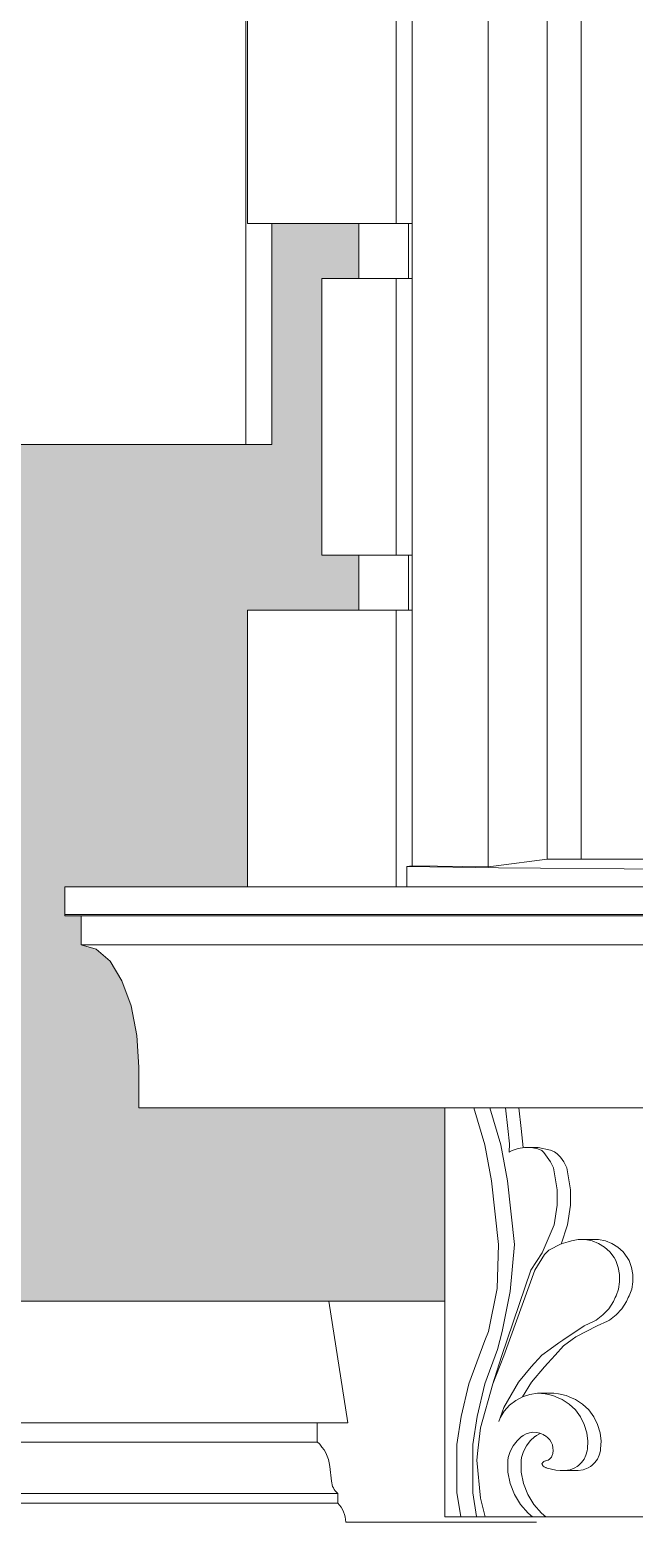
# Model space of a CAD drawing. Header units: millimetres. Extents: x 1177761 to 1329492, y 746793 to 827002.
# Drawn here: x 1192835 to 1193382, y 815000 to 816350 of the extents above; entities that cross this region are included whole.
import ezdxf

# ---------------------------------------------------------------- set-up
doc = ezdxf.new("R2010")
doc.units = ezdxf.units.MM
doc.layers.add('wall', color=5, linetype='Continuous', lineweight=30)

msp = doc.modelspace()

# ---------------------------------------------------------------- hatches: boundary and pattern name
at = {"layer": 'wall', "lineweight": 20, "ltscale": 2}
h = msp.add_hatch(dxfattribs=at)
h.set_pattern_fill('AR18', color=251, scale=20, style=0)
h.set_pattern_definition([(0, (-270908.16, 1431884.34), (100, 64), [192.5, -7.5]), (0, (-271008.16, 1431891.84), (100, 64), [192.5, -7.5]), (90, (-270908.16, 1431884.34), (-100, 64), [-71.5, 56.5]), (90, (-270915.66, 1431884.34), (-100, 64), [-71.5, 56.5])])
h.paths.add_polyline_path([(1192376.6, 815974.8), (1192363, 815974.8), (1192257.3, 815974.8), (1192159.7, 815974.8), (1192070.6, 815974.8), (1191990.3, 815974.8), (1191576, 815974.8), (1191576, 815874.8), (1191438.5, 815874.8), (1191438.5, 815824.8), (1191476, 815824.8), (1191476, 815574.8), (1191438.5, 815574.8), (1191438.5, 815524.8), (1191576, 815524.8), (1191576, 815239.8), (1191438.7, 815239.8), (1191438.7, 815199.9), (1192376.6, 815199.9)])
edge = h.paths.add_edge_path(flags=16)
edge.add_arc((1194215.6, 818089), 1839, 167.8904, 180, ccw=False)
edge.add_line((1192417.5, 818474.8), (1192309.7, 818474.8))
edge.add_line((1192309.7, 818474.8), (1192204.2, 818474.8))
edge.add_line((1192204.2, 818474.8), (1192106.8, 818474.8))
edge.add_line((1192106.8, 818474.8), (1192017.8, 818474.8))
edge.add_line((1192017.8, 818474.8), (1191937.7, 818474.8))
edge.add_line((1191937.7, 818474.8), (1191866.8, 818474.8))
edge.add_line((1191866.8, 818474.8), (1191805.4, 818474.8))
edge.add_line((1191805.4, 818474.8), (1191753.6, 818474.8))
edge.add_line((1191753.6, 818474.8), (1191711.8, 818474.8))
edge.add_line((1191711.8, 818474.8), (1191703.8, 818474.8))
edge.add_line((1191703.8, 818474.8), (1191326, 818474.8))
edge.add_line((1191326, 818474.8), (1191326, 818424.8))
edge.add_line((1191326, 818424.8), (1191576, 818424.8))
edge.add_line((1191576, 818424.8), (1191576, 818274.8))
edge.add_line((1191576, 818274.8), (1191438.5, 818274.8))
edge.add_line((1191438.5, 818274.8), (1191438.5, 818224.8))
edge.add_line((1191438.5, 818224.8), (1191476, 818224.8))
edge.add_line((1191476, 818224.8), (1191476, 817974.8))
edge.add_line((1191476, 817974.8), (1191438.5, 817974.8))
edge.add_line((1191438.5, 817974.8), (1191438.5, 817924.8))
edge.add_line((1191438.5, 817924.8), (1191576, 817924.8))
edge.add_line((1191576, 817924.8), (1191576, 817674.8))
edge.add_line((1191576, 817674.8), (1191438.5, 817674.8))
edge.add_line((1191438.5, 817674.8), (1191438.5, 817624.8))
edge.add_line((1191438.5, 817624.8), (1191476, 817624.8))
edge.add_line((1191476, 817624.8), (1191476, 817374.8))
edge.add_line((1191476, 817374.8), (1191438.5, 817374.8))
edge.add_line((1191438.5, 817374.8), (1191438.5, 817324.8))
edge.add_line((1191438.5, 817324.8), (1191576, 817324.8))
edge.add_line((1191576, 817324.8), (1191576, 817074.8))
edge.add_line((1191576, 817074.8), (1191438.5, 817074.8))
edge.add_line((1191438.5, 817074.8), (1191438.5, 817024.8))
edge.add_line((1191438.5, 817024.8), (1191476, 817024.8))
edge.add_line((1191476, 817024.8), (1191476, 816774.8))
edge.add_line((1191476, 816774.8), (1191438.5, 816774.8))
edge.add_line((1191438.5, 816774.8), (1191438.5, 816724.8))
edge.add_line((1191438.5, 816724.8), (1191576, 816724.8))
edge.add_line((1191576, 816724.8), (1191576, 816474.8))
edge.add_line((1191576, 816474.8), (1191438.5, 816474.8))
edge.add_line((1191438.5, 816474.8), (1191438.5, 816424.8))
edge.add_line((1191438.5, 816424.8), (1191476, 816424.8))
edge.add_line((1191476, 816424.8), (1191476, 816374.8))
edge.add_line((1191476, 816374.8), (1191990.3, 816374.8))
edge.add_line((1191990.3, 816374.8), (1192070.6, 816374.8))
edge.add_line((1192070.6, 816374.8), (1192159.7, 816374.8))
edge.add_line((1192159.7, 816374.8), (1192257.3, 816374.8))
edge.add_line((1192257.3, 816374.8), (1192363, 816374.8))
edge.add_line((1192363, 816374.8), (1192376.6, 816374.8))
edge.add_line((1192376.6, 816374.8), (1192376.6, 818089))
h.paths.add_polyline_path([(1196956.2, 815824.8), (1196993.7, 815824.8), (1196993.7, 815874.8), (1196856.2, 815874.8), (1196856.2, 815974.8), (1196530.1, 815974.8), (1196461.4, 815974.8), (1196383.4, 815974.8), (1196296.5, 815974.8), (1196201, 815974.8), (1196097.4, 815974.8), (1196054.6, 815974.8), (1196054.6, 815199.9), (1196500.1, 815199.9), (1196488, 815275.9), (1196489.6, 815275.9), (1196856.2, 815446.2), (1196856.2, 815524.8), (1196993.7, 815524.8), (1196993.7, 815574.8), (1196956.2, 815574.8)])
h.paths.add_polyline_path([(1196054.6, 815974.8), (1195986.1, 815974.8), (1195867.4, 815974.8), (1195742, 815974.8), (1195610.4, 815974.8), (1195473, 815974.8), (1195401.7, 815974.8), (1195378.2, 815974.8), (1195378.2, 816174.8), (1195299.4, 816174.8), (1195299.4, 816124.8), (1195333, 816124.8), (1195333, 815874.8), (1195299.4, 815874.8), (1195299.4, 815824.8), (1195400.1, 815824.8), (1195400.1, 815574.8), (1195420.4, 815574.8), (1195469.2, 815574.8), (1195517.5, 815574.8), (1195565.4, 815574.8), (1195565.4, 815548.5), (1195550.5, 815548.5), (1195550.5, 815522.2), (1195536.9, 815518.4), (1195524.3, 815507.4), (1195513.5, 815489.8), (1195505.2, 815466.9), (1195500, 815440.3), (1195498.2, 815411.7), (1195498.2, 815374.8), (1195221.7, 815374.8), (1195221.7, 815199.9), (1196054.6, 815199.9)])
h.paths.add_polyline_path([(1193032.2, 815824.8), (1193132.9, 815824.8), (1193132.9, 815874.8), (1193099.4, 815874.8), (1193099.4, 816124.8), (1193132.9, 816124.8), (1193132.9, 816174.8), (1193054.2, 816174.8), (1193054.2, 815974.8), (1193030.7, 815974.8), (1192995.7, 815974.8), (1192856.9, 815974.8), (1192723.7, 815974.8), (1192596.6, 815974.8), (1192476.2, 815974.8), (1192376.6, 815974.8), (1192376.6, 815799.8), (1192379, 815799.8), (1192379, 815574.8), (1192376.6, 815574.8), (1192376.6, 815199.9), (1193210.6, 815199.9), (1193210.6, 815374.8), (1192933.9, 815374.8), (1192933.9, 815411.7), (1192932.1, 815440.3), (1192926.9, 815466.9), (1192918.6, 815489.8), (1192907.8, 815507.4), (1192895.2, 815518.4), (1192881.7, 815522.2), (1192881.7, 815522.2), (1192881.7, 815548.5), (1192866.8, 815548.5), (1192866.8, 815574.8), (1192914.6, 815574.8), (1192963, 815574.8), (1193011.8, 815574.8), (1193032.2, 815574.8)])
h.paths.add_polyline_path([(1191666.2, 815974.8), (1192314.3, 815974.8)], flags=16)
h.paths.add_polyline_path([(1191680.3, 818182.3), (1192334, 818182.3), (1192334, 818433.3), (1191680.3, 818433.3)], flags=0)
h.paths.add_polyline_path([(1191665.9, 816615.4), (1192333.4, 816615.4), (1192333.4, 816862.7), (1191665.9, 816862.7)], flags=0)
h.paths.add_polyline_path([(1191476.4, 816374.8), (1193032.2, 816374.8), (1193032.2, 816424.8), (1193132.9, 816424.8), (1193132.9, 816474.8), (1193099.4, 816474.8), (1193099.4, 816724.8), (1193132.9, 816724.8), (1193132.9, 816774.8), (1193032.2, 816774.8), (1193032.2, 817024.8), (1193132.9, 817024.8), (1193132.9, 817074.8), (1193099.4, 817074.8), (1193099.4, 817324.8), (1193132.9, 817324.8), (1193132.9, 817374.8), (1193032.2, 817374.8), (1193032.2, 817624.8), (1193132.9, 817624.8), (1193132.9, 817674.8), (1193099.4, 817674.8), (1193099.4, 817924.8), (1193132.9, 817924.8), (1193132.9, 817974.8), (1193032.2, 817974.8), (1193032.2, 818224.8), (1193132.9, 818224.8), (1193132.9, 818274.8), (1193099.4, 818274.8), (1193099.4, 818424.8), (1193166.6, 818424.8), (1193180.9, 818424.8), (1193180.9, 818449.8), (1193263.3, 818449.8), (1193429.9, 818449.8), (1193600.4, 818449.8), (1193774.1, 818449.8), (1193950, 818449.8), (1194127.3, 818449.8), (1194293, 818449.8), (1194305, 818449.8), (1194482.3, 818449.8), (1194658.3, 818449.8), (1194831.9, 818449.8), (1195002.5, 818449.8), (1195169, 818449.8), (1195251.5, 818449.8), (1195251.5, 818424.8), (1195265.8, 818424.8), (1195333, 818424.8), (1195333, 818274.8), (1195299.4, 818274.8), (1195299.4, 818224.8), (1195400.1, 818224.8), (1195400.1, 817974.8), (1195299.4, 817974.8), (1195299.4, 817924.8), (1195333, 817924.8), (1195333, 817674.8), (1195299.4, 817674.8), (1195299.4, 817624.8), (1195400.1, 817624.8), (1195400.1, 817374.8), (1195299.4, 817374.8), (1195299.4, 817324.8), (1195333, 817324.8), (1195333, 817074.8), (1195299.4, 817074.8), (1195299.4, 817024.8), (1195400.1, 817024.8), (1195400.1, 816774.8), (1195299.4, 816774.8), (1195299.4, 816724.8), (1195333, 816724.8), (1195333, 816474.8), (1195299.4, 816474.8), (1195299.4, 816424.8), (1195400.1, 816424.8), (1195400.1, 816374.8), (1195473, 816374.8), (1195610.4, 816374.8), (1195742, 816374.8), (1195867.4, 816374.8), (1195986.1, 816374.8), (1196097.4, 816374.8), (1196201, 816374.8), (1196296.5, 816374.8), (1196383.4, 816374.8), (1196461.4, 816374.8), (1196530.1, 816374.8), (1196956.2, 816374.8), (1196956.2, 816424.8), (1196993.7, 816424.8), (1196993.7, 816474.8), (1196856.2, 816474.8), (1196856.2, 816724.8), (1196993.7, 816724.8), (1196993.7, 816774.8), (1196956.2, 816774.8), (1196956.2, 817024.8), (1196993.7, 817024.8), (1196993.7, 817074.8), (1196856.2, 817074.8), (1196856.2, 817324.8), (1196993.7, 817324.8), (1196993.7, 817374.8), (1196956.2, 817374.8), (1196956.2, 817624.8), (1196993.7, 817624.8), (1196993.7, 817674.8), (1196856.2, 817674.8), (1196856.2, 817924.8), (1196993.7, 817924.8), (1196993.7, 817974.8), (1196956.2, 817974.8), (1196956.2, 818224.8), (1196993.7, 818224.8), (1196993.7, 818274.8), (1196856.2, 818274.8), (1196856.2, 818424.8), (1197106.2, 818424.8), (1197106.2, 818474.8), (1195146.6, 818474.8), (1194992.8, 818474.8), (1194835.8, 818474.8), (1194676.3, 818474.8), (1194515, 818474.8), (1194352.4, 818474.8), (1194189.3, 818474.8), (1194026.4, 818474.8), (1193864.2, 818474.8), (1193703.4, 818474.8), (1193544.6, 818474.8), (1193388.6, 818474.8), (1193235.9, 818474.8), (1193087.2, 818474.8), (1192943, 818474.8), (1192803.9, 818474.8), (1192670.5, 818474.8), (1192543.3, 818474.8), (1192422.9, 818474.8), (1192309.7, 818474.8), (1192204.2, 818474.8), (1192106.8, 818474.8), (1192017.8, 818474.8), (1191937.7, 818474.8), (1191866.8, 818474.8), (1191805.4, 818474.8), (1191753.6, 818474.8), (1191711.8, 818474.8), (1191703.8, 818474.8), (1191326, 818474.8), (1191326, 818424.8), (1191576, 818424.8), (1191576, 818274.8), (1191438.5, 818274.8), (1191438.5, 818224.8), (1191476, 818224.8), (1191476, 817974.8), (1191438.5, 817974.8), (1191438.5, 817924.8), (1191576, 817924.8), (1191576, 817674.8), (1191438.5, 817674.8), (1191438.5, 817624.8), (1191476, 817624.8), (1191476, 817374.8), (1191438.5, 817374.8), (1191438.5, 817324.8), (1191576, 817324.8), (1191576, 817074.8), (1191438.5, 817074.8), (1191438.5, 817024.8), (1191476, 817024.8), (1191476, 816774.8), (1191438.5, 816774.8), (1191438.5, 816724.8), (1191576, 816724.8), (1191576, 816474.8), (1191438.5, 816474.8), (1191438.5, 816424.8), (1191476, 816424.8), (1191476, 816174.8)])

# ---------------------------------------------------------------- linework, layer by layer
at = {"layer": 'wall', "color": 250, "lineweight": 20, "ltscale": 50}
for p, q in [((1193180.9, 815593.6), (1193180.9, 818449.8)), ((1193249.6, 818374.8), (1193249.6, 815592.7)), ((1193303.2, 815599.8), (1193303.2, 818374.8)), ((1193333.8, 815599.8), (1193333.8, 818349.8)), ((1193032.2, 816174.8), (1193032.2, 816424.8)), ((1193166.6, 816174.8), (1193166.6, 816424.8)), ((1193030.7, 815974.8), (1193030.7, 816374.8)), ((1193032.2, 816174.8), (1193166.6, 816174.8)), ((1193054.2, 815974.8), (1193054.2, 816174.8)), ((1193132.9, 816174.8), (1193177.7, 816174.8)), ((1193132.9, 816124.8), (1193132.9, 816174.8)), ((1193166.6, 816174.8), (1193177.7, 816174.8)), ((1193177.7, 816174.8), (1193180.9, 816174.8)), ((1193177.7, 816124.8), (1193177.7, 816174.8)), ((1193099.4, 816124.8), (1193166.6, 816124.8)), ((1193099.4, 815874.8), (1193099.4, 816124.8)), ((1193166.6, 816124.8), (1193180.9, 816124.8)), ((1193166.6, 815874.8), (1193166.6, 816124.8)), ((1193030.7, 815974.8), (1193054.2, 815974.8)), ((1193099.4, 815874.8), (1193166.6, 815874.8)), ((1193132.9, 815824.8), (1193132.9, 815874.8)), ((1193166.6, 815874.8), (1193180.9, 815874.8)), ((1193177.7, 815824.8), (1193177.7, 815874.8)), ((1193032.2, 815824.8), (1193166.6, 815824.8)), ((1193032.2, 815574.8), (1193032.2, 815824.8)), ((1193166.6, 815824.8), (1193177.7, 815824.8)), ((1193166.6, 815574.8), (1193166.6, 815824.8)), ((1193177.7, 815824.8), (1193180.9, 815824.8)), ((1193176.3, 815593.1), (1193180.9, 815593.6)), ((1193259.1, 815592), (1193176.3, 815593.1)), ((1193176.3, 815574.8), (1193176.3, 815593.1)), ((1193180.9, 815593.6), (1193249.6, 815592.7)), ((1193249.6, 815592.7), (1193257, 815593.7)), ((1193257, 815593.7), (1193303.2, 815599.8)), ((1193426.4, 815590.5), (1193259.1, 815592)), ((1193303.2, 815599.8), (1193333.8, 815599.8)), ((1194139.3, 815599.8), (1193333.8, 815599.8)), ((1192866.8, 815574.8), (1192941.2, 815574.8)), ((1192866.8, 815574.8), (1192866.8, 815548.5)), ((1192914.6, 815574.8), (1192866.8, 815574.8)), ((1192963, 815574.8), (1192914.6, 815574.8)), ((1192941.2, 815574.8), (1193094.5, 815574.8)), ((1193011.8, 815574.8), (1192963, 815574.8)), ((1193061, 815574.8), (1193011.8, 815574.8)), ((1193110.6, 815574.8), (1193061, 815574.8)), ((1193094.5, 815574.8), (1193251.7, 815574.8)), ((1193160.6, 815574.8), (1193110.6, 815574.8)), ((1193211, 815574.8), (1193160.6, 815574.8)), ((1193261.8, 815574.8), (1193211, 815574.8)), ((1193251.7, 815574.8), (1193412.3, 815574.8)), ((1193312.9, 815574.8), (1193261.8, 815574.8)), ((1193364.4, 815574.8), (1193312.9, 815574.8)), ((1193412.3, 815574.8), (1193364.4, 815574.8)), ((1192866.8, 815549.8), (1192941.2, 815549.8)), ((1192941.2, 815549.8), (1193094.5, 815549.8)), ((1193094.5, 815549.8), (1193251.7, 815549.8)), ((1193251.7, 815549.8), (1193412.3, 815549.8)), ((1192914.6, 815548.5), (1192866.8, 815548.5)), ((1192881.7, 815548.5), (1192881.7, 815522.2)), ((1192963, 815548.5), (1192914.6, 815548.5)), ((1193011.8, 815548.5), (1192963, 815548.5)), ((1193061, 815548.5), (1193011.8, 815548.5)), ((1193110.6, 815548.5), (1193061, 815548.5)), ((1193160.6, 815548.5), (1193110.6, 815548.5)), ((1193211, 815548.5), (1193160.6, 815548.5)), ((1193261.8, 815548.5), (1193211, 815548.5)), ((1193312.9, 815548.5), (1193261.8, 815548.5)), ((1193364.4, 815548.5), (1193312.9, 815548.5)), ((1193416.1, 815548.5), (1193364.4, 815548.5)), ((1192881.7, 815522.2), (1192895.2, 815518.4)), ((1192929, 815522.2), (1192881.7, 815522.2)), ((1192881.7, 815522.2), (1192895.2, 815518.4)), ((1195550.5, 815522.2), (1192881.7, 815522.2)), ((1192895.2, 815518.4), (1192907.8, 815507.4)), ((1192895.2, 815518.4), (1192907.8, 815507.4)), ((1192976.8, 815522.2), (1192929, 815522.2)), ((1193025.1, 815522.2), (1192976.8, 815522.2)), ((1193073.8, 815522.2), (1193025.1, 815522.2)), ((1193122.8, 815522.2), (1193073.8, 815522.2)), ((1193172.3, 815522.2), (1193122.8, 815522.2)), ((1193222.2, 815522.2), (1193172.3, 815522.2)), ((1193272.4, 815522.2), (1193222.2, 815522.2)), ((1193322.9, 815522.2), (1193272.4, 815522.2)), ((1193373.8, 815522.2), (1193322.9, 815522.2)), ((1193425, 815522.2), (1193373.8, 815522.2)), ((1192907.8, 815507.4), (1192918.6, 815489.8)), ((1192907.8, 815507.4), (1192918.6, 815489.8)), ((1192918.6, 815489.8), (1192926.9, 815466.9)), ((1192926.9, 815466.9), (1192932.1, 815440.3)), ((1192932.1, 815440.3), (1192933.9, 815411.7)), ((1192933.9, 815411.7), (1192933.9, 815374.8)), ((1195498.2, 815374.8), (1192933.9, 815374.8)), ((1193210.6, 815004.9), (1193210.6, 815374.8)), ((1193236.8, 815374.8), (1193246.8, 815341.3)), ((1193251.2, 815374.8), (1193261.2, 815341.3)), ((1193265.5, 815374.8), (1193267.5, 815356.2)), ((1193277.5, 815374.8), (1193279.5, 815356.2)), ((1193267.5, 815356.2), (1193269.1, 815342.2)), ((1193279.5, 815356.2), (1193281.5, 815339)), ((1193246.8, 815341.3), (1193252.7, 815308.8)), ((1193261.2, 815341.3), (1193267.1, 815308.8)), ((1193269.1, 815342.2), (1193268.7, 815334.7)), ((1193268.7, 815334.7), (1193271.3, 815336.2)), ((1193271.3, 815336.2), (1193276.9, 815338.1)), ((1193276.9, 815338.1), (1193282.7, 815339)), ((1193282.7, 815339), (1193288.7, 815338.9)), ((1193294.8, 815338.9), (1193282.7, 815339)), ((1193288.7, 815338.9), (1193294.5, 815337.7)), ((1193294.5, 815337.7), (1193298.2, 815336.1)), ((1193306, 815336.6), (1193294.8, 815338.9)), ((1193298.2, 815336.1), (1193300.1, 815334.3)), ((1193300.1, 815334.3), (1193303.2, 815330.2)), ((1193306, 815336.6), (1193309.7, 815335.1)), ((1193309.7, 815335.1), (1193312.1, 815333.3)), ((1193303.2, 815330.2), (1193306, 815326)), ((1193306, 815326), (1193308.8, 815320.5)), ((1193308.8, 815320.5), (1193312.1, 815300.6)), ((1193312.1, 815333.3), (1193315.2, 815330.2)), ((1193315.2, 815330.2), (1193318, 815326)), ((1193318, 815326), (1193320.8, 815320.5)), ((1193320.8, 815320.5), (1193324.1, 815300.6)), ((1193252.7, 815308.8), (1193259.1, 815251.1)), ((1193267.1, 815308.8), (1193273.5, 815251.1)), ((1193312.1, 815300.6), (1193312.1, 815286.7)), ((1193324.1, 815300.6), (1193324.1, 815286.7)), ((1193312.1, 815286.7), (1193309.3, 815269)), ((1193324.1, 815286.7), (1193321.3, 815269)), ((1193309.3, 815269), (1193298.4, 815243.6)), ((1193321.3, 815269), (1193315.7, 815251.6)), ((1193315.7, 815251.7), (1193322, 815253.6)), ((1193322, 815253.6), (1193325, 815254.6)), ((1193325, 815254.6), (1193331.2, 815255.7)), ((1193331.2, 815255.7), (1193337.5, 815255.6)), ((1193334, 815255.7), (1193331.2, 815255.7)), ((1193334.3, 815255.6), (1193349.5, 815255.6)), ((1193337.5, 815255.6), (1193343.7, 815254.4)), ((1193346, 815255.7), (1193343.2, 815255.7)), ((1193343.7, 815254.4), (1193349.5, 815252.1)), ((1193349.5, 815255.6), (1193355.7, 815254.4)), ((1193355.7, 815254.4), (1193361.5, 815252.1)), ((1193259.1, 815251.1), (1193257.9, 815211.4)), ((1193273.5, 815251.1), (1193269.5, 815208.6)), ((1193298.4, 815243.6), (1193288.4, 815227.8)), ((1193300.5, 815242), (1193292, 815227.8)), ((1193300.5, 815242), (1193304.5, 815245.9)), ((1193304.5, 815245.9), (1193315.7, 815251.7)), ((1193349.5, 815252.1), (1193354.9, 815248.8)), ((1193354.9, 815248.8), (1193359.7, 815244.5)), ((1193359.7, 815244.5), (1193363.5, 815239.5)), ((1193361.5, 815252.1), (1193366.9, 815248.8)), ((1193363.5, 815239.5), (1193365.1, 815236.6)), ((1193366.9, 815248.8), (1193371.7, 815244.5)), ((1193371.7, 815244.5), (1193375.5, 815239.5)), ((1193375.5, 815239.5), (1193377.1, 815236.6)), ((1193288.4, 815227.8), (1193261.9, 815149.8)), ((1193292, 815227.8), (1193263.9, 815150.4)), ((1193365.1, 815236.6), (1193367.3, 815230.5)), ((1193367.3, 815230.5), (1193368.5, 815224)), ((1193377.1, 815236.6), (1193379.3, 815230.5)), ((1193379.3, 815230.5), (1193380.5, 815224)), ((1193368.5, 815217.4), (1193367.5, 815210.9)), ((1193368.5, 815224), (1193368.5, 815217.4)), ((1193380.5, 815217.4), (1193379.5, 815210.9)), ((1193380.5, 815224), (1193380.5, 815217.4)), ((1193257.9, 815211.4), (1193250.1, 815172.6)), ((1193269.5, 815208.6), (1193262.3, 815172.6)), ((1193362.9, 815199.5), (1193358.7, 815193)), ((1193364.4, 815203.1), (1193362.9, 815199.5)), ((1193365.3, 815204.7), (1193364.4, 815203.1)), ((1193367.5, 815210.9), (1193365.3, 815204.7)), ((1193374.9, 815199.5), (1193370.7, 815193)), ((1193376.4, 815203.1), (1193374.9, 815199.5)), ((1193377.3, 815204.7), (1193376.4, 815203.1)), ((1193379.5, 815210.9), (1193377.3, 815204.7)), ((1193353.4, 815187.4), (1193347.3, 815182.7)), ((1193358.7, 815193), (1193353.4, 815187.4)), ((1193365.4, 815187.4), (1193359.3, 815182.7)), ((1193370.7, 815193), (1193365.4, 815187.4)), ((1193250.1, 815172.6), (1193246.7, 815164.3)), ((1193262.3, 815172.6), (1193258.1, 815156.1)), ((1193336.4, 815177.5), (1193317.1, 815164.6)), ((1193348.4, 815177.5), (1193329.1, 815167.6)), ((1193345.5, 815181.8), (1193336.4, 815177.5)), ((1193347.3, 815182.7), (1193345.5, 815181.8)), ((1193357.5, 815181.8), (1193348.4, 815177.5)), ((1193359.3, 815182.7), (1193357.5, 815181.8)), ((1193246.7, 815164.3), (1193232.3, 815125.1)), ((1193313.7, 815162.2), (1193305.7, 815156.4)), ((1193317.7, 815159.6), (1193310.2, 815151.2)), ((1193317.1, 815164.6), (1193313.7, 815162.2)), ((1193325.7, 815165.2), (1193317.7, 815159.6)), ((1193329.1, 815167.6), (1193325.7, 815165.2)), ((1193258.1, 815156.1), (1193246.7, 815125.1)), ((1193261.9, 815149.8), (1193253.7, 815124.2)), ((1193263.9, 815150.4), (1193254, 815125.1)), ((1193298.2, 815151.2), (1193291.6, 815143.8)), ((1193305.7, 815156.4), (1193298.2, 815151.2)), ((1193310.2, 815151.2), (1193303.6, 815143.8)), ((1193288.7, 815140.6), (1193277, 815126.7)), ((1193291.6, 815143.8), (1193288.7, 815140.6)), ((1193300.7, 815140.6), (1193289, 815126.7)), ((1193303.6, 815143.8), (1193300.7, 815140.6)), ((1193232.3, 815125.1), (1193225.3, 815095.7)), ((1193246.7, 815125.1), (1193239.7, 815095.7)), ((1193254, 815125.1), (1193242.8, 815085.4)), ((1193277, 815126.7), (1193263.8, 815103.6)), ((1193289, 815126.7), (1193280.8, 815113.5)), ((1193264.3, 815100.5), (1193269, 815105.8)), ((1193269, 815105.8), (1193274.6, 815110.2)), ((1193274.6, 815110.2), (1193280.8, 815113.5)), ((1193280.8, 815113.5), (1193287.4, 815115.6)), ((1193287.4, 815115.6), (1193294.4, 815116.6)), ((1193294.4, 815116.6), (1193301.3, 815116.2)), ((1193297, 815116.6), (1193294.4, 815116.6)), ((1193309, 815116.6), (1193294.4, 815116.6)), ((1193301.3, 815116.2), (1193308.1, 815114.7)), ((1193306.4, 815116.6), (1193313.3, 815116.2)), ((1193308.1, 815114.7), (1193313.1, 815112.5)), ((1193313.1, 815112.5), (1193316.6, 815111)), ((1193313.3, 815116.2), (1193320.1, 815114.7)), ((1193316.6, 815111), (1193323, 815106.7)), ((1193320.1, 815114.7), (1193325.1, 815112.5)), ((1193323, 815106.7), (1193328.6, 815101.5)), ((1193325.1, 815112.5), (1193328.6, 815111)), ((1193328.6, 815111), (1193335, 815106.7)), ((1193335, 815106.7), (1193340.6, 815101.5)), ((1193225.3, 815095.7), (1193221.3, 815070.2)), ((1193239.7, 815095.7), (1193235.7, 815070.2)), ((1193263.8, 815103.6), (1193259.2, 815091.1)), ((1193259.2, 815091.1), (1193260.6, 815094.4)), ((1193260.6, 815094.4), (1193264.3, 815100.5)), ((1193328.6, 815101.5), (1193333.1, 815095.3)), ((1193333.1, 815095.3), (1193336.6, 815088.3)), ((1193340.6, 815101.5), (1193345.1, 815095.3)), ((1193345.1, 815095.3), (1193348.6, 815088.3)), ((1193242.8, 815085.4), (1193240.5, 815064.8)), ((1193279.9, 815077.4), (1193275.8, 815073.6)), ((1193280.1, 815077.4), (1193279.9, 815077.4)), ((1193281.4, 815078.4), (1193280.1, 815077.4)), ((1193284.1, 815079.9), (1193281.4, 815078.4)), ((1193287.1, 815080.9), (1193284.1, 815079.9)), ((1193290.2, 815081.3), (1193287.1, 815080.9)), ((1193291.9, 815077.4), (1193287.8, 815073.6)), ((1193293.4, 815081.2), (1193290.2, 815081.3)), ((1193292.1, 815077.4), (1193291.9, 815077.4)), ((1193293.4, 815078.4), (1193292.1, 815077.4)), ((1193296.4, 815080.5), (1193293.4, 815081.2)), ((1193296.1, 815079.9), (1193293.4, 815078.4)), ((1193297.1, 815080.2), (1193296.1, 815079.9)), ((1193299.3, 815079.3), (1193296.4, 815080.5)), ((1193300.5, 815078.5), (1193299.3, 815079.3)), ((1193301.6, 815078), (1193300.5, 815078.5)), ((1193303.7, 815076.4), (1193301.6, 815078)), ((1193336.6, 815088.3), (1193338.9, 815080.9)), ((1193338.9, 815080.9), (1193339.8, 815073.2)), ((1193348.6, 815088.3), (1193350.9, 815080.9)), ((1193350.9, 815080.9), (1193351.8, 815073.2)), ((1193221.3, 815070.2), (1193221.4, 815026.6)), ((1193235.7, 815070.2), (1193235.9, 815026.6)), ((1193240.5, 815064.8), (1193239.6, 815056.1)), ((1193269.6, 815064), (1193267.8, 815058.6)), ((1193272.3, 815069.1), (1193269.6, 815064)), ((1193275.8, 815073.6), (1193272.3, 815069.1)), ((1193281.6, 815064), (1193279.8, 815058.6)), ((1193284.3, 815069.1), (1193281.6, 815064)), ((1193287.8, 815073.6), (1193284.3, 815069.1)), ((1193305.4, 815074.5), (1193303.7, 815076.4)), ((1193306.8, 815072.3), (1193305.4, 815074.5)), ((1193307.8, 815069.9), (1193306.8, 815072.3)), ((1193308.3, 815067.4), (1193307.8, 815069.9)), ((1193308.1, 815062.2), (1193308.5, 815064.7)), ((1193308.5, 815064.7), (1193308.3, 815067.4)), ((1193339.2, 815064.4), (1193338.1, 815060.6)), ((1193339.4, 815066.3), (1193339.2, 815064.4)), ((1193339.8, 815073.2), (1193339.4, 815066.3)), ((1193351.2, 815064.4), (1193350.1, 815060.6)), ((1193351.4, 815066.3), (1193351.2, 815064.4)), ((1193351.8, 815073.2), (1193351.4, 815066.3)), ((1193239.6, 815056.1), (1193242.7, 815021.6)), ((1193267.8, 815058.6), (1193267.4, 815055.7)), ((1193267.4, 815055.7), (1193267.6, 815045.3)), ((1193279.8, 815058.6), (1193279.4, 815055.7)), ((1193279.4, 815055.7), (1193279.6, 815045.3)), ((1193298.3, 815052.7), (1193298.5, 815053.1)), ((1193298.5, 815052.1), (1193298.3, 815052.7)), ((1193298.5, 815053.1), (1193298.9, 815053.7)), ((1193299, 815051.4), (1193298.5, 815052.1)), ((1193298.9, 815053.7), (1193299.4, 815054.3)), ((1193299.5, 815050.7), (1193299, 815051.4)), ((1193299.4, 815054.3), (1193300, 815054.8)), ((1193300.2, 815050.1), (1193299.5, 815050.7)), ((1193300, 815054.8), (1193300.7, 815055.2)), ((1193300.7, 815055.2), (1193301.4, 815055.4)), ((1193301.4, 815055.4), (1193301.7, 815055.5)), ((1193301.7, 815055.5), (1193302.7, 815055.7)), ((1193302.7, 815055.7), (1193303.9, 815056.2)), ((1193303.9, 815056.2), (1193305.1, 815056.9)), ((1193305.1, 815056.9), (1193306.1, 815057.8)), ((1193306.1, 815057.8), (1193306.9, 815058.9)), ((1193306.9, 815058.9), (1193307.3, 815059.5)), ((1193307.3, 815059.5), (1193307.4, 815059.7)), ((1193307.4, 815059.7), (1193308.1, 815062.2)), ((1193330.2, 815050.4), (1193328.1, 815049.2)), ((1193331.5, 815051.3), (1193330.2, 815050.4)), ((1193334.2, 815054), (1193331.5, 815051.3)), ((1193336.5, 815057.1), (1193334.2, 815054)), ((1193338.1, 815060.6), (1193336.5, 815057.1)), ((1193342.2, 815050.4), (1193340.1, 815049.2)), ((1193343.5, 815051.3), (1193342.2, 815050.4)), ((1193346.2, 815054), (1193343.5, 815051.3)), ((1193348.5, 815057.1), (1193346.2, 815054)), ((1193350.1, 815060.6), (1193348.5, 815057.1)), ((1193267.6, 815045.3), (1193269.7, 815034.9)), ((1193279.6, 815045.3), (1193281.7, 815034.9)), ((1193301, 815049.7), (1193300.2, 815050.1)), ((1193301.8, 815049.4), (1193301, 815049.7)), ((1193302.2, 815049.3), (1193301.8, 815049.4)), ((1193303.1, 815048.8), (1193302.2, 815049.3)), ((1193310.8, 815047), (1193303.1, 815048.8)), ((1193314.8, 815046.8), (1193310.8, 815047)), ((1193319.1, 815046.7), (1193314.8, 815046.8)), ((1193323.7, 815047.5), (1193319.1, 815046.7)), ((1193321.8, 815046.7), (1193319.1, 815046.7)), ((1193331.1, 815046.7), (1193321.8, 815046.7)), ((1193328.1, 815049.2), (1193323.7, 815047.5)), ((1193335.7, 815047.5), (1193331.1, 815046.7)), ((1193340.1, 815049.2), (1193335.7, 815047.5)), ((1193221.4, 815026.6), (1193224.9, 815005.1)), ((1193235.9, 815026.6), (1193239.3, 815005.1)), ((1193269.7, 815034.9), (1193273.5, 815025.1)), ((1193273.5, 815025.1), (1193279, 815016.1)), ((1193281.7, 815034.9), (1193285.5, 815025.1)), ((1193285.5, 815025.1), (1193291, 815016.1)), ((1193242.7, 815021.6), (1193247.1, 815004.8)), ((1193279, 815016.1), (1193285.9, 815008.2)), ((1193291, 815016.1), (1193297.9, 815008.2)), ((1195221.7, 815004.9), (1193210.6, 815004.8)), ((1193285.9, 815008.2), (1193289.9, 815004.9)), ((1193297.9, 815008.2), (1193301.9, 815004.9))]:
    msp.add_line(p, q, dxfattribs=at)
at = {"layer": 'wall', "color": 250, "lineweight": 20, "ltscale": 100}
msp.add_lwpolyline([(1193030.7, 815974.8), (1191576, 815974.8)], dxfattribs=at)
at = {"layer": 'wall', "color": 250, "lineweight": 20, "ltscale": 50}
for points in [[(1193210.6, 815199.9), (1191118.5, 815199.9)], [(1193095.1, 815089.8), (1179306.5, 815089.8)], [(1179261.5, 815072.5), (1193095.3, 815072.5)], [(1193113.8, 815025.8), (1179306.5, 815025.8)], [(1179306.5, 815017.1), (1193114, 815017.1)]]:
    msp.add_lwpolyline(points, dxfattribs=at)
msp.add_lwpolyline([(1193105.6, 815199.9), (1193122.9, 815090), (1193122.9, 815090), (1193095.1, 815090), (1193095.1, 815072.7, -0.183996), (1193106.5, 815050.4), (1193108.1, 815037.1, 0.217886), (1193113.8, 815026), (1193113.8, 815017.3, -0.175523), (1193120.9, 815000), (1193293.5, 815000), (1193293.5, 815000)], format="xyb", dxfattribs=at)

doc.saveas('drawing.dxf')
